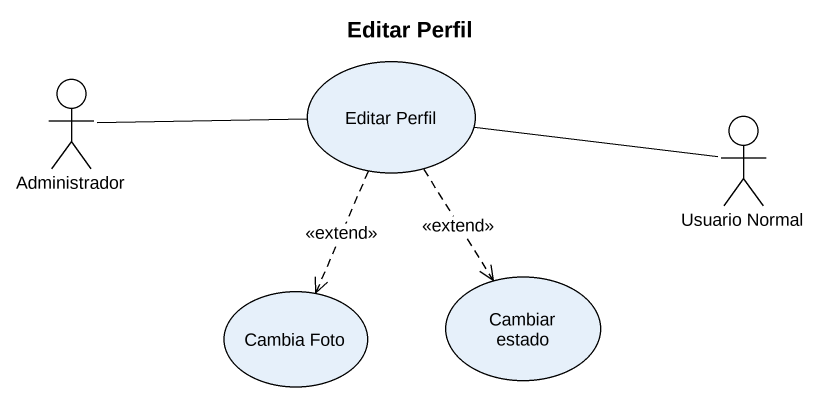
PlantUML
@startuml
title Editar Perfil
usecase "Editar Perfil" as Editar_Perfil
actor Administrador
actor "Usuario Normal" as Usuario_Normal
usecase "Cambiar estado" as Cambiar_estado
usecase "Cambia Foto" as Cambia_Foto
Editar_Perfil ..> Cambiar_estado : <<extend>>
Editar_Perfil ..> Cambia_Foto : <<extend>>
Administrador -right- Editar_Perfil
Usuario_Normal -left- Editar_Perfil
@enduml
